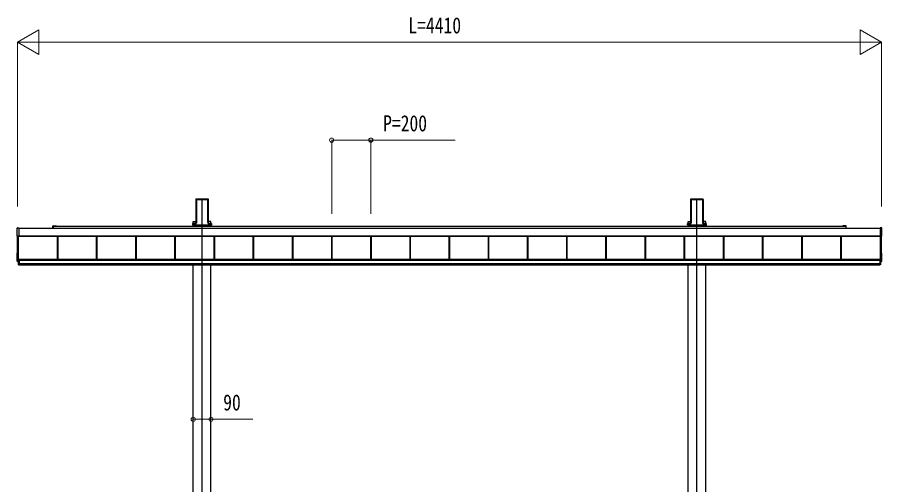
# Model space of a CAD drawing. Units: millimetres, scale not verified. Extents: x -10512 to 10512, y -7425 to 7425.
# Drawn here: x -2931 to 1482, y -2386 to 1 of the extents above; entities that cross this region are included whole.
import ezdxf
from ezdxf.enums import TextEntityAlignment as Align

# ---------------------------------------------------------------- set-up
doc = ezdxf.new("R2010")
doc.units = ezdxf.units.MM
doc.header["$LTSCALE"] = 30
doc.layers.add('0-3_YKK_12', color=2, linetype='Continuous')
doc.layers.add('0-4_YKK_A1', color=4, linetype='Continuous')
doc.layers.add('0-5_YKK_D', color=6, linetype='Continuous', lineweight=18)
doc.styles.add('ＭＳ ゴシック', font='')
doc.styles.get('ＭＳ ゴシック').set_extended_font_data('MS Gothic')

msp = doc.modelspace()

# ---------------------------------------------------------------- linework, layer by layer
at = {"layer": '0-3_YKK_12'}
for p, q in [((-1987.59, -4212.5), (-1987.59, -927.05)), ((538.41, -4212.5), (538.41, -927.05))]:
    msp.add_line(p, q, dxfattribs=at)
at = {"layer": '0-4_YKK_A1'}
for p, q in [((-2018.48, -926.55), (-2018.83, -932.05)), ((-2018.04, -927.02), (-2018.48, -926.55)), ((-2017.98, -926.09), (-2015.94, -926.09)), ((-2017.98, -926.09), (-2017.54, -926.55)), ((-2015.63, -926.41), (-2015.94, -926.09)), ((-2015.63, -926.41), (-1959.55, -926.41)), ((-1959.55, -926.41), (-1959.24, -926.09)), ((-1959.24, -926.09), (-1957.2, -926.09)), ((-1957.64, -926.55), (-1957.2, -926.09)), ((-1956.7, -926.55), (-1957.14, -927.02)), ((-1956.7, -926.55), (-1956.36, -932.05)), ((507.52, -926.55), (507.17, -932.05)), ((507.96, -927.02), (507.52, -926.55)), ((508.02, -926.09), (510.06, -926.09)), ((508.02, -926.09), (508.46, -926.55)), ((510.37, -926.41), (510.06, -926.09)), ((510.37, -926.41), (566.45, -926.41)), ((566.45, -926.41), (566.76, -926.09)), ((566.76, -926.09), (568.8, -926.09)), ((568.36, -926.55), (568.8, -926.09)), ((569.3, -926.55), (568.86, -927.02)), ((569.3, -926.55), (569.64, -932.05)), ((-2018.84, -932.4), (-2018.84, -1049.08)), ((-2017.96, -1043.02), (-2017.96, -927.9)), ((-2017.47, -927.58), (-2017.47, -1042.7)), ((-2015.09, -929.55), (-1960.09, -929.55)), ((-2015.09, -1050.91), (-2015.09, -929.55)), ((-1957.72, -1042.7), (-1957.72, -927.58)), ((-1957.22, -927.9), (-1957.22, -1043.02)), ((-1956.34, -932.4), (-1956.34, -1049.08)), ((507.16, -932.4), (507.16, -1049.08)), ((508.04, -1043.02), (508.04, -927.9)), ((508.53, -927.58), (508.53, -1042.7)), ((510.91, -929.55), (565.91, -929.55)), ((510.91, -1050.91), (510.91, -929.55)), ((568.28, -1042.7), (568.28, -927.58)), ((568.78, -927.9), (568.78, -1043.02)), ((569.66, -932.4), (569.66, -1049.08)), ((-2035, -1059.82), (-2035, -1052.94)), ((-2034.96, -1051.98), (-2019.95, -1051.98)), ((-2033, -1053.03), (-2033, -1059.82)), ((-2019.43, -1053.03), (-2033, -1053.03)), ((-2032.79, -1042.64), (-2018.84, -1042.64)), ((-2032.79, -1051.98), (-2032.79, -1042.64)), ((-2018.86, -1049.43), (-2018.95, -1051.04)), ((-2018.43, -1051.59), (-2018.05, -1045.5)), ((-2017.56, -1045.53), (-2017.93, -1051.62)), ((-1957.25, -1051.62), (-1957.63, -1045.53)), ((-1957.13, -1045.5), (-1956.75, -1051.59)), ((-1942.39, -1042.64), (-1956.34, -1042.64)), ((-1956.33, -1049.43), (-1956.23, -1051.04)), ((-1955.76, -1052.53), (-1942.18, -1052.53)), ((-1942.18, -1053.03), (-1955.76, -1053.03)), ((-1955.23, -1051.98), (-1940.22, -1051.98)), ((-1942.39, -1051.98), (-1942.39, -1042.64)), ((-1942.18, -1052.53), (-1942.18, -1053.03)), ((-1942.18, -1059.82), (-1942.18, -1053.03)), ((-1940.19, -1052.94), (-1940.19, -1059.82)), ((491, -1059.82), (491, -1052.94)), ((491.04, -1051.98), (506.05, -1051.98)), ((493, -1053.03), (493, -1059.82)), ((506.57, -1053.03), (493, -1053.03)), ((493.21, -1042.64), (507.16, -1042.64)), ((493.21, -1051.98), (493.21, -1042.64)), ((507.14, -1049.43), (507.05, -1051.04)), ((507.57, -1051.59), (507.95, -1045.5)), ((508.44, -1045.53), (508.07, -1051.62)), ((568.75, -1051.62), (568.37, -1045.53)), ((568.87, -1045.5), (569.25, -1051.59)), ((583.61, -1042.64), (569.66, -1042.64)), ((569.67, -1049.43), (569.77, -1051.04)), ((570.24, -1052.53), (583.82, -1052.53)), ((583.82, -1053.03), (570.24, -1053.03)), ((570.77, -1051.98), (585.78, -1051.98)), ((583.61, -1051.98), (583.61, -1042.64)), ((583.82, -1052.53), (583.82, -1053.03)), ((583.82, -1059.82), (583.82, -1053.03)), ((585.81, -1052.94), (585.81, -1059.82)), ((-2931.09, -1116.41), (-2931.09, -1075.39)), ((-2923.09, -1075.97), (1473.91, -1075.97)), ((-2750.09, -1075.97), (-2750.09, -1066)), ((-2747.59, -1063.5), (-2740.05, -1063.5)), ((-2747.59, -1066), (1284.66, -1066)), ((-2747.59, -1066.3), (-2747.59, -1075.97)), ((-2733.84, -1066), (-2747.29, -1066)), ((-2739.13, -1063.5), (-2733.84, -1063.5)), ((-2035.46, -1059.82), (-2035.46, -1060.32)), ((-2035.46, -1060.32), (-2035, -1060.32)), ((-2033, -1059.82), (-2035, -1059.82)), ((-2033, -1060.32), (-2035, -1060.32)), ((-2034.99, -1059.82), (-2034.99, -1060.32)), ((-2033, -1059.82), (-1942.18, -1059.82)), ((-2033, -1059.82), (-2033, -1060.32)), ((-2033, -1060.32), (-1942.18, -1060.32)), ((-2032.79, -1066), (-2032.79, -1060.32)), ((-2032.59, -1060.32), (-2032.59, -1066)), ((-2031.59, -1059.98), (-1943.59, -1059.98)), ((-1942.59, -1060.32), (-1942.59, -1066)), ((-1942.39, -1066), (-1942.39, -1060.32)), ((-1940.19, -1059.82), (-1942.18, -1059.82)), ((-1942.18, -1059.82), (-1942.18, -1060.32)), ((-1940.19, -1060.32), (-1942.18, -1060.32)), ((-1940.19, -1059.82), (-1940.19, -1060.32)), ((-1939.72, -1060.32), (-1940.19, -1060.32)), ((-1939.72, -1059.82), (-1939.72, -1060.32)), ((490.54, -1059.82), (490.54, -1060.32)), ((490.54, -1060.32), (491, -1060.32)), ((493, -1059.82), (491, -1059.82)), ((493, -1060.32), (491, -1060.32)), ((491.01, -1059.82), (491.01, -1060.32)), ((493, -1059.82), (583.82, -1059.82)), ((493, -1059.82), (493, -1060.32)), ((493, -1060.32), (583.82, -1060.32)), ((493.21, -1066), (493.21, -1060.32)), ((493.41, -1060.32), (493.41, -1066)), ((494.41, -1059.98), (582.41, -1059.98)), ((583.41, -1060.32), (583.41, -1066)), ((583.61, -1066), (583.61, -1060.32)), ((585.81, -1059.82), (583.82, -1059.82)), ((583.82, -1059.82), (583.82, -1060.32)), ((585.81, -1060.32), (583.82, -1060.32)), ((585.81, -1059.82), (585.81, -1060.32)), ((586.28, -1060.32), (585.81, -1060.32)), ((586.28, -1059.82), (586.28, -1060.32)), ((1289.95, -1063.5), (1284.66, -1063.5)), ((1284.66, -1066), (1298.11, -1066)), ((1298.41, -1063.5), (1290.87, -1063.5)), ((1298.41, -1066.3), (1298.41, -1075.97)), ((1300.91, -1075.97), (1300.91, -1066)), ((1481.91, -1116.41), (1481.91, -1075.39)), ((-2923.09, -1117.68), (-2930.62, -1117.22)), ((-2929.59, -1244.44), (-2929.59, -1117.28)), ((-2924.59, -1262.47), (-2924.59, -1117.59)), ((-2923.09, -1115.92), (1473.91, -1115.92)), ((-2923.09, -1116.15), (1473.91, -1116.15)), ((-2923.09, -1117.18), (-2923.09, -1117.68)), ((-2726.09, -1235.2), (-2726.09, -1116.15)), ((-2725.69, -1235.2), (-2725.69, -1116.15)), ((-2723.09, -1235.2), (-2723.09, -1116.15)), ((-2526.09, -1235.2), (-2526.09, -1116.15)), ((-2523.49, -1235.2), (-2523.49, -1116.15)), ((-2523.09, -1235.2), (-2523.09, -1116.15)), ((-2326.09, -1235.2), (-2326.09, -1116.15)), ((-2323.49, -1235.2), (-2323.49, -1116.15)), ((-2323.09, -1235.2), (-2323.09, -1116.15)), ((-2126.09, -1235.2), (-2126.09, -1116.15)), ((-2123.49, -1235.2), (-2123.49, -1116.15)), ((-2123.09, -1235.2), (-2123.09, -1116.15)), ((-1926.09, -1235.2), (-1926.09, -1116.15)), ((-1923.49, -1235.2), (-1923.49, -1116.15)), ((-1923.09, -1235.2), (-1923.09, -1116.15)), ((-1726.09, -1235.2), (-1726.09, -1116.15)), ((-1723.49, -1235.2), (-1723.49, -1116.15)), ((-1723.09, -1235.2), (-1723.09, -1116.15)), ((-1526.09, -1235.2), (-1526.09, -1116.15)), ((-1523.49, -1235.2), (-1523.49, -1116.15)), ((-1523.09, -1235.2), (-1523.09, -1116.15)), ((-1326.09, -1235.2), (-1326.09, -1116.15)), ((-1323.49, -1235.2), (-1323.49, -1116.15)), ((-1323.09, -1235.2), (-1323.09, -1116.15)), ((-1126.09, -1235.2), (-1126.09, -1116.15)), ((-1123.49, -1235.2), (-1123.49, -1116.15)), ((-1123.09, -1235.2), (-1123.09, -1116.15)), ((-926.09, -1235.2), (-926.09, -1116.15)), ((-923.49, -1235.2), (-923.49, -1116.15)), ((-923.09, -1235.2), (-923.09, -1116.15)), ((-726.09, -1235.2), (-726.09, -1116.15)), ((-723.49, -1235.2), (-723.49, -1116.15)), ((-723.09, -1235.2), (-723.09, -1116.15)), ((-526.09, -1235.2), (-526.09, -1116.15)), ((-523.49, -1235.2), (-523.49, -1116.15)), ((-523.09, -1235.2), (-523.09, -1116.15)), ((-326.09, -1235.2), (-326.09, -1116.15)), ((-323.49, -1235.2), (-323.49, -1116.15)), ((-323.09, -1235.2), (-323.09, -1116.15)), ((-126.09, -1235.2), (-126.09, -1116.15)), ((-123.49, -1235.2), (-123.49, -1116.15)), ((-123.09, -1235.2), (-123.09, -1116.15)), ((73.91, -1235.2), (73.91, -1116.15)), ((76.51, -1235.2), (76.51, -1116.15)), ((76.91, -1235.2), (76.91, -1116.15)), ((273.91, -1235.2), (273.91, -1116.15)), ((276.51, -1235.2), (276.51, -1116.15)), ((276.91, -1235.2), (276.91, -1116.15)), ((473.91, -1235.2), (473.91, -1116.15)), ((476.51, -1235.2), (476.51, -1116.15)), ((476.91, -1235.2), (476.91, -1116.15)), ((673.91, -1235.2), (673.91, -1116.15)), ((676.51, -1235.2), (676.51, -1116.15)), ((676.91, -1235.2), (676.91, -1116.15)), ((873.91, -1235.2), (873.91, -1116.15)), ((876.51, -1235.2), (876.51, -1116.15)), ((876.91, -1235.2), (876.91, -1116.15)), ((1073.91, -1235.2), (1073.91, -1116.15)), ((1076.51, -1235.2), (1076.51, -1116.15)), ((1076.91, -1235.2), (1076.91, -1116.15)), ((1273.91, -1235.2), (1273.91, -1116.15)), ((1276.51, -1235.2), (1276.51, -1116.15)), ((1276.91, -1235.2), (1276.91, -1116.15)), ((1473.91, -1117.18), (1473.91, -1117.68)), ((1473.91, -1117.68), (1481.44, -1117.22)), ((1475.41, -1262.47), (1475.41, -1117.59)), ((1480.41, -1244.44), (1480.41, -1117.28)), ((-2931.09, -1244.82), (-2931.09, -1203.79)), ((-2930.62, -1203.3), (-2929.59, -1203.23)), ((-2924.59, -1234.94), (-2921.09, -1234.94)), ((-2921.09, -1235.2), (1471.91, -1235.2)), ((1475.41, -1234.94), (1471.91, -1234.94)), ((1481.44, -1203.3), (1480.41, -1203.23)), ((1481.91, -1244.82), (1481.91, -1203.79)), ((-2924.59, -1245.99), (-2930.62, -1245.62)), ((-2929.59, -1244.44), (-2924.59, -1244.44)), ((-2921.09, -1257.38), (-2924.59, -1257.38)), ((-2924.59, -1263.99), (-2921.09, -1263.99)), ((-2921.09, -1237.21), (1471.91, -1237.21)), ((-2921.09, -1239.01), (1471.91, -1239.01)), ((-2921.09, -1239.01), (1471.91, -1239.01)), ((-2921.09, -1255.98), (1471.91, -1255.98)), ((-2921.09, -1262.47), (1471.91, -1262.47)), ((-2032.79, -4012.5), (-2032.79, -1262.47)), ((-1942.39, -4012.5), (-1942.39, -1262.47)), ((493.21, -4012.5), (493.21, -1262.47)), ((583.61, -4012.5), (583.61, -1262.47)), ((1475.41, -1257.38), (1471.91, -1257.38)), ((1475.41, -1263.99), (1471.91, -1263.99)), ((1480.41, -1244.44), (1475.41, -1244.44)), ((1475.41, -1245.99), (1481.44, -1245.62))]:
    msp.add_line(p, q, dxfattribs=at)
for points in [[(-2035.46, -1052.48), (-2035.46, -1059.82), (-2035, -1059.82)], [(-2033, -1053.03), (-2033, -1052.53), (-2019.43, -1052.53)], [(-1939.72, -1052.48), (-1939.72, -1059.82), (-1940.19, -1059.82)], [(490.54, -1052.48), (490.54, -1059.82), (491, -1059.82)], [(493, -1053.03), (493, -1052.53), (506.57, -1052.53)], [(586.28, -1052.48), (586.28, -1059.82), (585.81, -1059.82)], [(-2930.62, -1074.89), (-2923.09, -1074.43), (-2923.09, -1074.93), (-2923.09, -1117.18)], [(1481.44, -1074.89), (1473.91, -1074.43), (1473.91, -1074.93), (1473.91, -1117.18)], [(-2924.59, -1234.94), (-2924.59, -1257.38), (-2924.59, -1263.99)], [(-2921.59, -1234.94), (-2921.59, -1257.38), (-2921.59, -1263.99)], [(-2921.09, -1234.94), (-2921.09, -1257.38), (-2921.09, -1263.99)], [(1471.91, -1234.94), (1471.91, -1257.38), (1471.91, -1263.99)], [(1472.41, -1234.94), (1472.41, -1257.38), (1472.41, -1263.99)], [(1475.41, -1234.94), (1475.41, -1257.38), (1475.41, -1263.99)]]:
    msp.add_lwpolyline(points, dxfattribs=at)
for centre, radius, start, end in [((-2034.5, -1052.94), 0.501, 90.24971, 179.75029), ((-1940.69, -1052.94), 0.501, 0.24971, 89.75029), ((491.5, -1052.94), 0.501, 90.24971, 179.75029), ((585.31, -1052.94), 0.501, 0.24971, 89.75029), ((-2930.6, -1075.39), 0.497, 93.16944, 179.94772), ((-2747.59, -1066), 2.5, 90, 180), ((-2747.29, -1066.3), 0.3, 90, 180), ((-2740.05, -1063.7), 0.2, 23.57818, 90), ((-2739.59, -1063.5), 0.3, 203.57818, 336.42182), ((-2739.13, -1063.7), 0.2, 90, 156.42182), ((-2733.84, -1064.75), 1.25, 270, 90), ((1284.66, -1064.75), 1.25, 90, 270), ((1289.95, -1063.7), 0.2, 23.57818, 90), ((1290.41, -1063.5), 0.3, 203.57818, 336.42182), ((1290.87, -1063.7), 0.2, 90, 156.42182), ((1298.11, -1066.3), 0.3, 0, 90), ((1298.41, -1066), 2.5, 0, 90), ((1481.41, -1075.39), 0.497, 0.05228, 86.83056), ((-2930.22, -1116.45), 0.873, 177.74142, 242.53793), ((1481.04, -1116.45), 0.873, 297.46207, 2.25858), ((-2930.6, -1203.79), 0.497, 93.16944, 179.94772), ((1481.41, -1203.79), 0.497, 0.05228, 86.83056), ((-2930.22, -1244.85), 0.873, 177.74142, 242.53793), ((1481.04, -1244.85), 0.873, 297.46207, 2.25858)]:
    msp.add_arc(centre, radius, start, end, dxfattribs=at)
for centre, major_axis, ratio, start_param, end_param in [((-2017.98, -926.59), (0.346, -0.364), 0.996462, 2.3838095, 3.8892836), ((-2017.77, -930.08), (0.22, 3.54), 0.060877, 5.5025319, 6.2268436), ((-1957.41, -930.08), (-0.22, 3.54), 0.060877, 0.0563417, 0.7806534), ((-1957.2, -926.59), (-0.346, -0.364), 0.996462, 2.3939017, 3.8993758), ((508.02, -926.59), (0.346, -0.364), 0.996462, 2.3838095, 3.8892836), ((508.23, -930.08), (0.22, 3.54), 0.060877, 5.5025319, 6.2268436), ((568.59, -930.08), (-0.22, 3.54), 0.060877, 0.0563417, 0.7806534), ((568.8, -926.59), (-0.346, -0.364), 0.996462, 2.3939017, 3.8993758), ((-2018.8, -932.05), (0.031, 0.5), 0.061627, 1.5746234, 2.3600215), ((-2018.27, -930.05), (0.22, 3.04), 0.070684, 5.5043854, 6.2286971), ((-1956.92, -930.05), (-0.22, 3.04), 0.070684, 0.0544883, 0.7787999), ((-1956.39, -932.05), (-0.031, 0.5), 0.061627, 3.9231638, 4.7085619), ((507.2, -932.05), (0.031, 0.5), 0.061627, 1.5746234, 2.3600215), ((507.73, -930.05), (0.22, 3.04), 0.070684, 5.5043854, 6.2286971), ((569.08, -930.05), (-0.22, 3.04), 0.070684, 0.0544883, 0.7787999), ((569.61, -932.05), (-0.031, 0.5), 0.061627, 3.9231638, 4.7085619), ((-2034.96, -1052.48), (0.355, -0.355), 0.99628, 2.358058, 3.9251274), ((-2033, -1052.94), (2, 0), 0.045872, 3.2026792, 4.712389), ((-2033, -1052.44), (1.5, 0), 0.061163, 3.2026792, 4.712389), ((-2019.95, -1050.98), (0.691, -0.728), 0.996462, 5.5254021, 7.0308762), ((-2019.43, -1051.53), (-0.693, 0.73), 0.992955, 2.3838095, 3.8892836), ((-2019.43, -1051.53), (1.04, -1.09), 0.996462, 5.5254021, 7.0308762), ((-2018.89, -1049.43), (0.031, 0.5), 0.061627, 4.716216, 5.5016142), ((-2018.27, -1045.5), (0.22, 3.5), 0.061627, 4.716216, 5.5016142), ((-2017.77, -1045.53), (0.22, 4), 0.053972, 4.7153191, 5.5007173), ((-1957.41, -1045.53), (-0.22, 4), 0.053972, 0.782468, 1.5678662), ((-1955.75, -1051.53), (-1.04, -1.09), 0.996462, 5.5354944, 7.0409685), ((-1956.91, -1045.5), (-0.22, 3.5), 0.061627, 0.7815711, 1.5669693), ((-1955.75, -1051.53), (0.693, 0.73), 0.992955, 2.3939017, 3.8993758), ((-1956.3, -1049.43), (-0.031, 0.5), 0.061627, 0.7815711, 1.5669693), ((-1955.23, -1050.98), (-0.691, -0.728), 0.996462, 5.5354944, 7.0409685), ((-1942.18, -1052.44), (1.5, 0), 0.061163, 4.712389, 6.2220988), ((-1942.18, -1052.94), (2, 0), 0.045872, 4.712389, 6.2220988), ((-1940.22, -1052.48), (-0.355, -0.355), 0.99628, 2.358058, 3.9251274), ((491.04, -1052.48), (0.355, -0.355), 0.99628, 2.358058, 3.9251274), ((493, -1052.94), (2, 0), 0.045872, 3.2026792, 4.712389), ((493, -1052.44), (1.5, 0), 0.061163, 3.2026792, 4.712389), ((506.05, -1050.98), (0.691, -0.728), 0.996462, 5.5254021, 7.0308762), ((506.57, -1051.53), (-0.693, 0.73), 0.992955, 2.3838095, 3.8892836), ((506.57, -1051.53), (1.04, -1.09), 0.996462, 5.5254021, 7.0308762), ((507.11, -1049.43), (0.031, 0.5), 0.061627, 4.716216, 5.5016142), ((507.73, -1045.5), (0.22, 3.5), 0.061627, 4.716216, 5.5016142), ((508.23, -1045.53), (0.22, 4), 0.053972, 4.7153191, 5.5007173), ((568.59, -1045.53), (-0.22, 4), 0.053972, 0.782468, 1.5678662), ((570.25, -1051.53), (-1.04, -1.09), 0.996462, 5.5354944, 7.0409685), ((569.09, -1045.5), (-0.22, 3.5), 0.061627, 0.7815711, 1.5669693), ((570.25, -1051.53), (0.693, 0.73), 0.992955, 2.3939017, 3.8993758), ((569.7, -1049.43), (-0.031, 0.5), 0.061627, 0.7815711, 1.5669693), ((570.77, -1050.98), (-0.691, -0.728), 0.996462, 5.5354944, 7.0409685), ((583.82, -1052.44), (1.5, 0), 0.061163, 4.712389, 6.2220988), ((583.82, -1052.94), (2, 0), 0.045872, 4.712389, 6.2220988), ((585.78, -1052.48), (-0.355, -0.355), 0.99628, 2.358058, 3.9251274)]:
    msp.add_ellipse(centre, major_axis=major_axis, ratio=ratio, start_param=start_param, end_param=end_param, dxfattribs=at)
at = {"layer": '0-5_YKK_D', "color": 1}
for p, q in [((-2929.59, -126.41), (-2821.34, -63.91)), ((-2821.34, -188.91), (-2821.34, -63.91)), ((1480.41, -126.41), (1372.15, -63.91)), ((1372.15, -63.91), (1372.15, -188.91)), ((-2929.59, -966), (-2929.59, -125.41)), ((-2929.59, -126.41), (-2821.34, -188.91)), ((-2929.59, -126.41), (-2713.09, -126.41)), ((1355.41, -126.41), (-2804.59, -126.41)), ((1480.41, -126.41), (1263.9, -126.41)), ((1480.41, -126.41), (1372.15, -188.91)), ((1480.41, -966), (1480.41, -125.41))]:
    msp.add_line(p, q, dxfattribs=at)
at = {"layer": '0-5_YKK_D'}
for p, q in [((-1326.09, -1003.51), (-1326.09, -625.41)), ((-1126.09, -1003.51), (-1126.09, -625.41))]:
    msp.add_line(p, q, dxfattribs=at)
for points in [[(-1326.09, -626.41), (-1126.09, -626.41), (-695.59, -626.41)], [(-2032.79, -2051.87), (-1942.39, -2051.87), (-1727.89, -2051.87)]]:
    msp.add_lwpolyline(points, dxfattribs=at)
for centre in [(-1326.09, -626.41), (-1126.09, -626.41), (-2032.79, -2051.87), (-1942.39, -2051.87)]:
    msp.add_circle(centre, 10.62, dxfattribs=at)

# ---------------------------------------------------------------- texts
at = {"layer": '0-5_YKK_D', "color": 1, "style": 'ＭＳ ゴシック', "width": 0.8}
msp.add_text('L=4410', height=82.48, dxfattribs=at).set_placement((-934.59, -106.41), align=Align.BOTTOM_LEFT)
at = {"layer": '0-5_YKK_D', "style": 'ＭＳ ゴシック', "width": 0.8}
for s, p in [('P=200', (-1063.59, -606.41)), ('90', (-1879.89, -2031.87))]:
    msp.add_text(s, height=82.48, dxfattribs=at).set_placement(p, align=Align.BOTTOM_LEFT)

doc.saveas('drawing.dxf')
